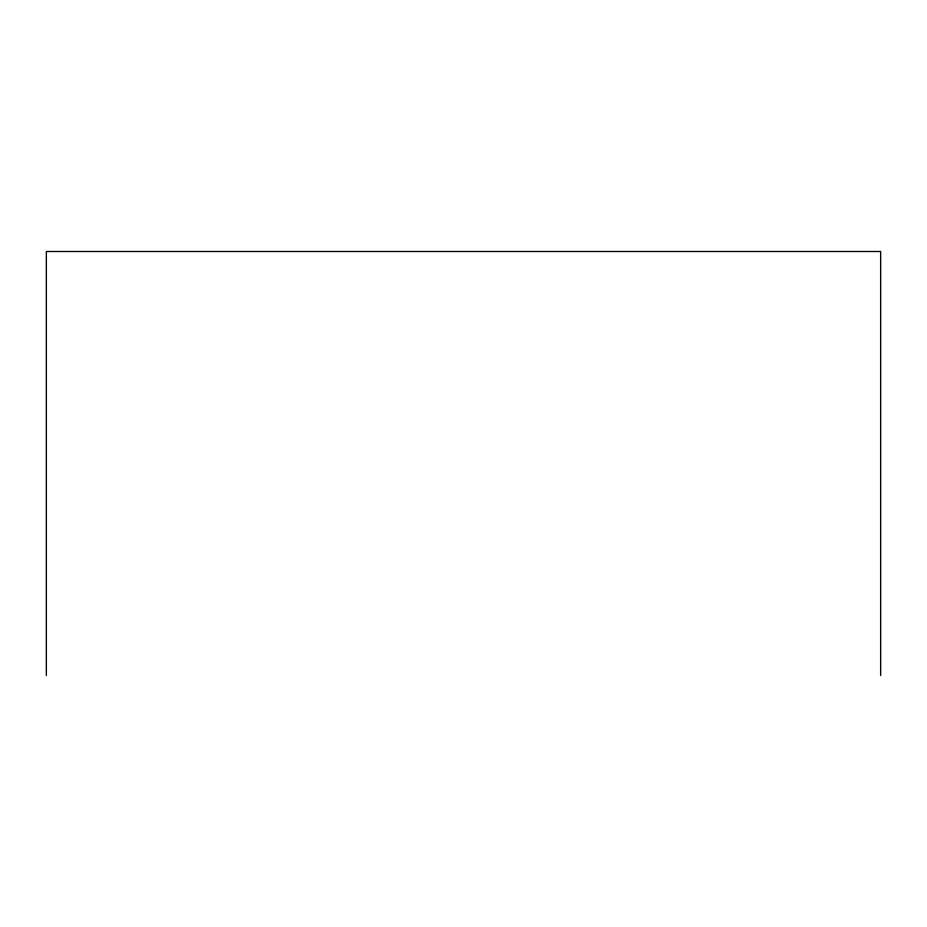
<?xml version="1.0" encoding="UTF-8"?>
<svg xmlns="http://www.w3.org/2000/svg" width="927" height="927" viewBox="0 0 927 927"><rect width="100%" height="100%" fill="white"/><g stroke="black" fill="none" stroke-linecap="round" stroke-linejoin="round"><path stroke-width="1.39" d="M880.65 675.505L880.65 251.495L46.35 251.495L46.35 675.505"/></g></svg>
